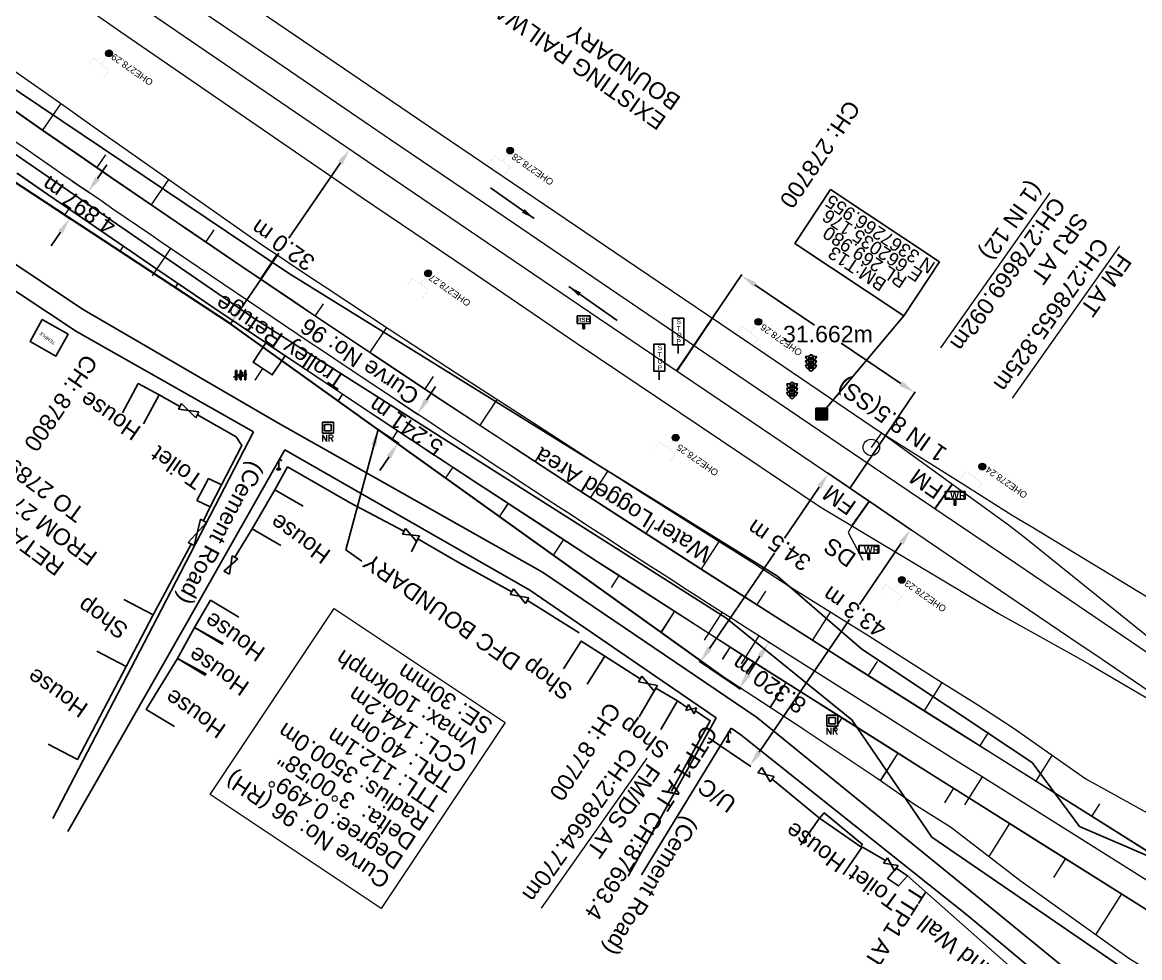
# Model space of a CAD drawing. Header units: metres. Extents: x 644418 to 1306172, y 3366650 to 6747308.
# Drawn here: x 661914.2 to 662083.3, y 3367184.6 to 3367326.2 of the extents above; entities that cross this region are included whole.
import ezdxf
from ezdxf.enums import TextEntityAlignment as Align

# ---------------------------------------------------------------- set-up
doc = ezdxf.new("R2010")
doc.units = ezdxf.units.M
doc.header["$MEASUREMENT"] = 0
doc.linetypes.add('CENTER', pattern=[2, 1.25, -0.25, 0.25, -0.25])
doc.layers.get('Defpoints').update_dxf_attribs({"lineweight": 0})
for name, color, linetype in [('Bench_Mark', 7, 'Continuous'), ('COMMERCIAL_BLD_PUC', 251, 'Continuous'), ('COMPOUND_WALL', 251, 'Continuous'), ('DFCC Boundary', 6, 'CENTER'), ('Gate', 251, 'Continuous'), ('LAMP_POST', 7, 'Continuous'), ('LWR', 251, 'Continuous'), ('NR STONES', 251, 'Continuous'), ('PROPOSED DFCC FORMATION LINE', 187, 'Continuous'), ('RELIGIOUS_PLACE', 251, 'Continuous'), ('RESIDENTIAL_BL_PUC', 251, 'Continuous'), ('RESIDENTIAL_BL_SEMI', 251, 'Continuous'), ('Side Details', 251, 'Continuous'), ('Sign Board', 251, 'Continuous'), ('SIGN_BOARD', 251, 'Continuous'), ('SIGNAL_POST', 8, 'Continuous'), ('SRJ13A', 251, 'Continuous'), ('STOP', 251, 'Continuous'), ('STYLEREMARK', 251, 'Continuous'), ('SUB_ROAD_EDGE', 34, 'Continuous'), ('TOPO_GATE', 251, 'Continuous'), ('TOPO_TEXT', 251, 'Continuous'), ('TRANSFORMER', 251, 'Continuous'), ('Trolley Refuse', 10, 'Continuous'), ('WATER_LOGGED_AREA', 5, 'Continuous')]:
    doc.layers.add(name, color=color, linetype=linetype)
for name, color, linetype, lineweight in [('BOUNDARY DIMENTION', 10, 'Continuous', 0), ('Cardinal_Leader', 10, 'Continuous', 0), ('Existing Chainage', 7, 'Continuous', 0), ('Existing IR Track', 143, 'Continuous', 0), ('Existing Railway Boundary', 7, 'CENTER', 0), ('flow direction', 7, 'Continuous', 0), ('OHE MAST', 8, 'Continuous', 0), ('OHE MAST TEXT', 8, 'Continuous', 0), ('Proposed Chainage', 10, 'Continuous', 0), ('Proposed Curve_Details', 10, 'Continuous', 0), ('PROPOSED DFCC TOE LINE', 239, 'Continuous', 0), ('PROPOSED DFCC TOE SLOPES', 239, 'Continuous', 0), ('PROPOSED DFCC TRACK', 1, 'Continuous', 0), ('PROPOSED RETAINING WALL', 154, 'Continuous', 30), ('Proposed TPTC Chainages', 1, 'Continuous', 0), ("SHAMBU STN. SRJ's", 251, 'Continuous', 0)]:
    doc.layers.add(name, color=color, linetype=linetype, lineweight=lineweight)
doc.styles.add('CUT-FILL', font='cut-fill.shx', dxfattribs={"height": 2})
doc.styles.add('NB', font='swissbo.ttf', dxfattribs={"height": 1.5})
doc.styles.add('spot_lvl', font='romans.shx', dxfattribs={"height": 0.3})
doc.styles.get("Standard").update_dxf_attribs({"font": 'arial.ttf'})
doc.styles.add('Style-Arial', font='arial.ttf')
doc.dimstyles.new('DIM', dxfattribs={"dimtxt": 2.5, "dimasz": 2.5, "dimexe": 0.18, "dimexo": 0.0625, "dimgap": 0.09, "dimtad": 0, "dimtih": 1, "dimtoh": 1, "dimdec": 3, "dimzin": 0, "dimdsep": 46, "dimtxsty": 'Standard', "dimcen": 0.09, "dimadec": 0, "dimazin": 0, "dimtfac": 1, "dimtdec": 3, "dimtofl": 0, "dimtmove": 0, "dimatfit": 3, "dimfxl": 1, "dimtolj": 1, "dimtzin": 0, "dimarcsym": 0})
doc.dimstyles.new('ISO-25', dxfattribs={"dimtxt": 2.5, "dimasz": 2.5, "dimexe": 1.25, "dimexo": 0.625, "dimtad": 1, "dimtxsty": 'Standard', "dimcen": 2.5, "dimadec": 0, "dimazin": 0, "dimtfac": 1, "dimtmove": 0, "dimatfit": 3, "dimfxl": 1, "dimarcsym": 0})
doc.dimstyles.get("Standard").update_dxf_attribs({"dimtxt": 2.5, "dimasz": 2.5, "dimexe": 0.18, "dimexo": 0.0625, "dimgap": 0.09, "dimtad": 0, "dimtih": 1, "dimtoh": 1, "dimdec": 3, "dimzin": 0, "dimdsep": 46, "dimtxsty": 'Standard', "dimcen": 0.09, "dimclrd": 1, "dimclre": 1, "dimclrt": 1, "dimadec": 0, "dimazin": 0, "dimtfac": 1, "dimtdec": 3, "dimtofl": 0, "dimtmove": 0, "dimatfit": 3, "dimfxl": 1, "dimtolj": 1, "dimtzin": 0, "dimarcsym": 0})

# ---------------------------------------------------------------- blocks, each defined once
blk = doc.blocks.new('*D1497')
at = {"color": 1, "lineweight": -2, "transparency": 16777216}
for p, q in [((662013.29, 3367273.5), (662023.13, 3367288.04)), ((662025.1, 3367286.49), (662034.12, 3367280.39)), ((662047.19, 3367271.56), (662038.16, 3367277.66)), ((662039.52, 3367255.76), (662049.36, 3367270.3))]:
    blk.add_line(p, q, dxfattribs=at)
at = {"color": 1, "transparency": 16777216}
for points in [[(662025.33, 3367286.84), (662024.87, 3367286.15), (662023.03, 3367287.89)], [(662047.42, 3367271.9), (662046.95, 3367271.21), (662049.26, 3367270.16)]]:
    blk.add_solid(points, dxfattribs=at)
at = {"layer": 'Defpoints', "color": 0, "transparency": 16777216}
for p in [(662013.26, 3367273.44), (662049.26, 3367270.16), (662039.48, 3367255.71)]:
    blk.add_point(p, dxfattribs=at)
at = {"color": 1, "transparency": 16777216, "insert": (662036.14, 3367279.02), "char_height": 2.5, "attachment_point": 5}
blk.add_mtext('\\A1;31.662m', dxfattribs=at)
blk = doc.blocks.new('GT')
at = {"layer": 'Gate'}
for p, q in [((-0.5, -0.5), (-0.5, 0.5)), ((-0.5, 0.5), (0.5, -0.5)), ((0.5, 0.5), (0.5, -0.5))]:
    blk.add_line(p, q, dxfattribs=at)
blk.add_lwpolyline([(0.5, 0.5), (-0.5, -0.5)], dxfattribs=at)
blk = doc.blocks.new('LP')
for points in [[(0, 0), (0, 1.5)], [(0.25, 1.35), (0.44, 1.35)]]:
    blk.add_lwpolyline(points)
for centre, radius, start, end in [((0.07, 0.99), 0.519, 57.6425, 97.3165), ((0.34, 1.33), 0.094, 11.7012, 168.0476)]:
    blk.add_arc(centre, radius, start, end)
at = {"extrusion": (0, 0, -1)}
blk.add_ellipse((0, 0.01), major_axis=(0.308, 0), ratio=0.400495, dxfattribs=at)
blk.add_ellipse((0.35, 1.36), major_axis=(0.0017, 0.0438), ratio=0.461056, start_param=1.74022, end_param=4.575836)
blk = doc.blocks.new('LWR')
for p, q in [((-1.52, 2.09), (1.54, 2.09)), ((-1.52, 0.92), (-1.52, 2.09)), ((1.54, 2.09), (1.54, 0.92)), ((-1.52, 0.92), (1.54, 0.92))]:
    blk.add_line(p, q)
blk.add_lwpolyline([(-0.13, 0.92), (-0.13, 0), (0.13, 0), (0.13, 0.92)])
at = {"style": 'NB', "width": 1.025371}
blk.add_text('LWR', height=0.988, dxfattribs=at).set_placement((0, 1.5), align=Align.MIDDLE)
blk = doc.blocks.new('RSB')
at = {"layer": 'Sign Board'}
for p, q in [((-0.98, 0.82), (-0.98, 1.98)), ((-0.98, 1.98), (0.98, 1.98)), ((0.98, 1.98), (0.98, 0.82)), ((-0.98, 0.82), (0.98, 0.82)), ((-0.13, 0.82), (-0.13, 0)), ((-0.13, 0), (0.13, 0)), ((0.13, 0.82), (0.13, 0))]:
    blk.add_line(p, q, dxfattribs=at)
at = {"layer": 'Sign Board', "style": 'NB', "width": 1.025371}
blk.add_text('RSB', height=0.65, dxfattribs=at).set_placement((0, 1.4), align=Align.MIDDLE)
blk = doc.blocks.new('SIG')
for color, points in [(1, [(-0.22, 0.42, 0.180295), (-0.01, 0.33, -0.00255), (0.01, 0.33, -0.00255), (0.02, 0.33, 0.180295), (0.23, 0.42, -0.002654), (0.25, 0.44, 0.184495), (0.33, 0.65, 1.000001), (-0.32, 0.65, 0.184495), (-0.24, 0.44, -0.002654)]), (2, [(0.23, -0.23, -0.002654), (0.25, -0.21, 0.184495), (0.33, 0.01, 1.000001), (-0.32, 0.01, 0.184495), (-0.24, -0.21, -0.002654), (-0.22, -0.23, 0.180295), (-0.01, -0.32, -0.00255), (0.01, -0.32, -0.00255), (0.02, -0.32, 0.180295)]), (3, [(0.23, -0.88, -0.002654), (0.25, -0.86, 0.184495), (0.33, -0.64, 1.000001), (-0.32, -0.64, 0.184495), (-0.24, -0.86, -0.002654), (-0.22, -0.88, 0.395599)])]:
    blk.add_hatch(color=color).paths.add_polyline_path(points)
for p, q in [((-0.31, 0.98), (-0.32, -0.9)), ((0.33, -0.9), (0.32, 0.98))]:
    blk.add_line(p, q)
for points in [[(-0.31, 0.98), (-0.81, 0.98, 0.198758), (-0.42, 0.41, 0.003814), (-0.31, 0.39, 0.003814)], [(-0.31, 0.33), (-0.81, 0.33, 0.198758), (-0.42, -0.23, 0.003727), (-0.32, -0.26, 0.003727)], [(0.32, 0.98), (0.82, 0.98, -0.198758), (0.44, 0.41, -0.003814), (0.32, 0.39, -0.003814)], [(0.32, 0.33), (0.82, 0.33, -0.198758), (0.44, -0.23, -0.003727), (0.33, -0.26, -0.003727)], [(-0.32, -0.32), (-0.81, -0.32, 0.198758), (-0.42, -0.88, 0.003639), (-0.32, -0.9)], [(0.33, -0.32), (0.82, -0.32, -0.198758), (0.44, -0.88, -0.003639), (0.33, -0.9)]]:
    blk.add_lwpolyline(points, format="xyb")
for centre, radius, start, end in [((0.01, 0.91), 0.324, 12.4049, 167.5951), ((0.01, 0.81), 0.357, 27.7578, 152.2422), ((0.01, -0.9), 0.324, 181.4572, 358.5428)]:
    blk.add_arc(centre, radius, start, end)
blk = doc.blocks.new('STOP')
at = {"layer": 'SRJ13A'}
blk.add_lwpolyline([(0.84, 5.38), (-0.84, 5.38), (-0.84, 1.32), (0.84, 1.32)], close=True, dxfattribs=at)
blk.add_lwpolyline([(0, 1.32), (0, 0)], dxfattribs=at)
at = {"layer": 'SRJ13A', "style": 'CUT-FILL'}
for s, p in [('S', (-0.25, 4.48)), ('T', (-0.25, 3.44)), ('O', (-0.25, 2.44)), ('P', (-0.25, 1.46))]:
    blk.add_text(s, height=0.739, dxfattribs=at).set_placement(p)
blk = doc.blocks.new('TRF')
blk.add_hatch(color=256).paths.add_polyline_path([(0.22, -0.04), (0.38, 0.42), (-0.98, -0.29), (0.02, 0.04), (-0.18, -0.39), (0.98, 0.09)])
for p, q in [((-0.69, 0.72), (-0.69, -0.72)), ((-0.52, 0.72), (-0.69, 0.72)), ((-0.52, -0.72), (-0.52, 0.72)), ((0, 0.72), (0, -0.72)), ((0.17, 0.72), (0, 0.72)), ((0.17, -0.72), (0.17, 0.72)), ((0.7, 0.72), (0.7, -0.72)), ((0.87, 0.72), (0.7, 0.72)), ((0.87, -0.72), (0.87, 0.72)), ((-0.69, -0.72), (-0.52, -0.72)), ((0, -0.72), (0.17, -0.72)), ((0.7, -0.72), (0.87, -0.72))]:
    blk.add_line(p, q)
blk.add_lwpolyline([(0.22, -0.04), (0.38, 0.42), (-0.98, -0.29), (0.02, 0.04), (-0.18, -0.39), (0.98, 0.09)], close=True)
blk = doc.blocks.new('BM')
blk.add_hatch(color=256).paths.add_polyline_path([(-0.88, 0.88), (-0.88, -0.88), (0.88, -0.88), (0.88, 0.88)])
for p, q in [((0.88, 0.88), (-0.88, 0.88)), ((-0.88, 0.88), (-0.88, -0.88)), ((0.88, -0.88), (0.88, 0.88)), ((-0.88, -0.88), (0.88, -0.88))]:
    blk.add_line(p, q)
blk = doc.blocks.new('OHE MAST')
h = blk.add_hatch(color=256)
edge = h.paths.add_edge_path()
edge.add_arc((0, 0), 0.514, 0, 360)
at = {"const_width": 0.01, "flags": 128}
for points in [[(1.5, 3.5), (1.5, 2), (-1.5, 2), (-1.5, 3.5)], [(0, 2), (0, 0)]]:
    blk.add_lwpolyline(points, dxfattribs=at)
blk.add_circle((0, 0), 0.514)
blk = doc.blocks.new('NR')
for p, q in [((-0.81, 0.84, 100.97), (0.85, 0.84, 100.97)), ((-0.81, -0.81, 100.97), (-0.81, 0.84, 100.97)), ((-0.48, 0.51, 100.97), (0.52, 0.51, 100.97)), ((-0.48, -0.48, 100.97), (-0.48, 0.51, 100.97)), ((0.52, 0.51, 100.97), (0.52, -0.48, 100.97)), ((0.85, 0.84, 100.97), (0.85, -0.81, 100.97)), ((0.85, -0.81, 100.97), (-0.81, -0.81, 100.97)), ((0.52, -0.48, 100.97), (-0.48, -0.48, 100.97))]:
    blk.add_line(p, q)
at = {"style": 'spot_lvl'}
blk.add_text('NR', height=1, dxfattribs=at).set_placement((-0.95, -2.07, -64.16))
blk = doc.blocks.new('*D1608')
at = {"layer": 'BOUNDARY DIMENTION', "color": 0, "lineweight": -2, "transparency": 16777216}
for p, q in [((661975.36, 3367269.01), (661976.74, 3367271.09)), ((661970.98, 3367268.91), (661974.13, 3367266.82)), ((661968.08, 3367264.54), (661971.23, 3367262.46)), ((661969.7, 3367260.47), (661968.31, 3367258.39))]:
    blk.add_line(p, q, dxfattribs=at)
at = {"layer": 'BOUNDARY DIMENTION', "color": 0, "transparency": 16777216}
for points in [[(661975.01, 3367269.24), (661975.71, 3367268.78), (661973.98, 3367266.92)], [(661969.35, 3367260.7), (661970.04, 3367260.24), (661971.08, 3367262.56)]]:
    blk.add_solid(points, dxfattribs=at)
at = {"layer": 'Defpoints', "color": 0, "transparency": 16777216}
for p in [(661970.93, 3367268.94), (661973.98, 3367266.92), (661968.03, 3367264.58)]:
    blk.add_point(p, dxfattribs=at)
at = {"layer": 'BOUNDARY DIMENTION', "color": 0, "transparency": 16777216, "insert": (661972.25, 3367265.07), "char_height": 2.5, "attachment_point": 5, "rotation": 145}
blk.add_mtext('\\A1;5.241 m', dxfattribs=at)
blk = doc.blocks.new('*D1609')
at = {"layer": 'BOUNDARY DIMENTION', "color": 0, "lineweight": -2, "transparency": 16777216}
for p, q in [((661925.54, 3367302.6), (661926.96, 3367304.66)), ((661921.73, 3367302.19), (661924.27, 3367300.44)), ((661918.95, 3367298.15), (661921.5, 3367296.4)), ((661919.93, 3367294.44), (661918.52, 3367292.38))]:
    blk.add_line(p, q, dxfattribs=at)
at = {"layer": 'BOUNDARY DIMENTION', "color": 0, "transparency": 16777216}
for points in [[(661925.2, 3367302.83), (661925.89, 3367302.36), (661924.13, 3367300.54)], [(661919.59, 3367294.68), (661920.28, 3367294.21), (661921.35, 3367296.5)]]:
    blk.add_solid(points, dxfattribs=at)
at = {"layer": 'Defpoints', "color": 0, "transparency": 16777216}
for p in [(661921.68, 3367302.22), (661924.13, 3367300.54), (661918.9, 3367298.19)]:
    blk.add_point(p, dxfattribs=at)
at = {"layer": 'BOUNDARY DIMENTION', "color": 0, "transparency": 16777216, "insert": (661922.74, 3367298.52), "char_height": 2.5, "attachment_point": 5, "rotation": 145}
blk.add_mtext('\\A1;4.897 m', dxfattribs=at)
blk = doc.blocks.new('*D1772')
at = {"layer": 'Defpoints', "color": 0, "linetype": 'Continuous', "ltscale": 0.5, "transparency": 16777216}
for p in [(662042.36, 3367253.75), (662048.66, 3367249.47), (662018.02, 3367217.94)]:
    blk.add_point(p, dxfattribs=at)
at = {"layer": 'DFCC Boundary', "color": 0, "linetype": 'Continuous', "lineweight": -2, "ltscale": 0.5, "transparency": 16777216}
for p, q in [((662042.41, 3367253.72), (662048.81, 3367249.37)), ((662047.25, 3367247.4), (662040.94, 3367238.11)), ((662025.72, 3367215.73), (662039.4, 3367235.85)), ((662018.07, 3367217.91), (662024.46, 3367213.56))]:
    blk.add_line(p, q, dxfattribs=at)
at = {"layer": 'DFCC Boundary', "color": 0, "linetype": 'Continuous', "ltscale": 0.5, "transparency": 16777216}
for points in [[(662046.91, 3367247.64), (662047.6, 3367247.17), (662048.66, 3367249.47)], [(662025.38, 3367215.96), (662026.06, 3367215.49), (662024.31, 3367213.66)]]:
    blk.add_solid(points, dxfattribs=at)
at = {"layer": 'DFCC Boundary', "color": 0, "linetype": 'Continuous', "ltscale": 0.5, "transparency": 16777216, "insert": (662040.17, 3367236.98), "char_height": 2.5, "attachment_point": 5, "rotation": 145}
blk.add_mtext('\\A1;43.3 m', dxfattribs=at)
blk = doc.blocks.new('*D1794')
at = {"layer": 'BOUNDARY DIMENTION', "color": 0, "lineweight": -2, "transparency": 16777216}
for p, q in [((662027.35, 3367232.29), (662027.04, 3367232.49)), ((662024.06, 3367227.48), (662025.85, 3367230.29)), ((662022.89, 3367225.27), (662022.57, 3367225.47))]:
    blk.add_line(p, q, dxfattribs=at)
at = {"layer": 'BOUNDARY DIMENTION', "color": 0, "transparency": 16777216}
for points in [[(662025.49, 3367230.51), (662026.2, 3367230.06), (662027.19, 3367232.39)], [(662023.71, 3367227.71), (662024.42, 3367227.26), (662022.72, 3367225.37)]]:
    blk.add_solid(points, dxfattribs=at)
at = {"layer": 'Defpoints', "color": 0, "transparency": 16777216}
for p in [(662027.19, 3367232.39), (662027.41, 3367232.26), (662022.94, 3367225.24)]:
    blk.add_point(p, dxfattribs=at)
at = {"layer": 'BOUNDARY DIMENTION', "color": 0, "transparency": 16777216, "insert": (662027.24, 3367226.04), "char_height": 2.5, "attachment_point": 5, "rotation": 145}
blk.add_mtext('\\A1;8.320 m', dxfattribs=at)
blk = doc.blocks.new('*D1812')
at = {"layer": 'Defpoints', "color": 0, "linetype": 'Continuous', "ltscale": 0.5, "transparency": 16777216}
for p in [(661963.74, 3367307.01), (661963.74, 3367307.01), (661945.68, 3367280.59)]:
    blk.add_point(p, dxfattribs=at)
at = {"layer": 'DFCC Boundary', "color": 0, "linetype": 'Continuous', "lineweight": -2, "ltscale": 0.5, "transparency": 16777216}
for p, q in [((661963.69, 3367307.04), (661963.59, 3367307.11)), ((661962.33, 3367304.94), (661954.53, 3367293.54)), ((661947.09, 3367282.66), (661952.99, 3367291.28)), ((661945.63, 3367280.63), (661945.53, 3367280.69))]:
    blk.add_line(p, q, dxfattribs=at)
at = {"layer": 'DFCC Boundary', "color": 0, "linetype": 'Continuous', "ltscale": 0.5, "transparency": 16777216}
for points in [[(661961.98, 3367305.18), (661962.67, 3367304.71), (661963.74, 3367307.01)], [(661946.74, 3367282.89), (661947.43, 3367282.42), (661945.68, 3367280.59)]]:
    blk.add_solid(points, dxfattribs=at)
at = {"layer": 'DFCC Boundary', "color": 0, "linetype": 'Continuous', "ltscale": 0.5, "transparency": 16777216, "insert": (661953.62, 3367292.5), "char_height": 2.5, "attachment_point": 5, "rotation": 145}
blk.add_mtext('\\A1;32.0 m', dxfattribs=at)
blk = doc.blocks.new('*D1840')
at = {"layer": 'Defpoints', "color": 0, "linetype": 'Continuous', "ltscale": 0.5, "transparency": 16777216}
for p in [(662036.22, 3367257.93), (662042.34, 3367253.77), (662022.94, 3367225.24)]:
    blk.add_point(p, dxfattribs=at)
at = {"layer": 'DFCC Boundary', "color": 0, "linetype": 'Continuous', "lineweight": -2, "ltscale": 0.5, "transparency": 16777216}
for p, q in [((662042.28, 3367253.8), (662036.07, 3367258.03)), ((662034.81, 3367255.86), (662029.57, 3367248.15)), ((662018.23, 3367231.46), (662028.03, 3367245.89)), ((662022.89, 3367225.27), (662016.67, 3367229.5))]:
    blk.add_line(p, q, dxfattribs=at)
at = {"layer": 'DFCC Boundary', "color": 0, "linetype": 'Continuous', "ltscale": 0.5, "transparency": 16777216}
for points in [[(662034.47, 3367256.09), (662035.16, 3367255.63), (662036.22, 3367257.93)], [(662017.88, 3367231.7), (662018.57, 3367231.23), (662016.82, 3367229.4)]]:
    blk.add_solid(points, dxfattribs=at)
at = {"layer": 'DFCC Boundary', "color": 0, "linetype": 'Continuous', "ltscale": 0.5, "transparency": 16777216, "insert": (662028.73, 3367247.07), "char_height": 2.5, "attachment_point": 5, "rotation": 145}
blk.add_mtext('\\A1;34.5 m', dxfattribs=at)

msp = doc.modelspace()

# ---------------------------------------------------------------- linework, layer by layer
at = {"layer": 'Cardinal_Leader', "lineweight": 0, "flags": 128}
for points in [[(662025.6744, 3367233.357), (662022.9885, 3367229.1396)], [(662059.4949, 3367211.9989), (662056.8332, 3367207.7663)]]:
    msp.add_lwpolyline(points, dxfattribs=at)
at = {"layer": 'COMMERCIAL_BLD_PUC', "linetype": 'Continuous'}
for points in [[(661929.5304, 3367238.8468, 267.287), (661933.966, 3367236.539, 267.287), (661929.889, 3367228.703, 267.196), (661925.4534, 3367231.0108, 267.196)], [(661996.1142, 3367228.3386, 267.444), (661998.8, 3367232.556, 267.444), (662002.374, 3367230.28, 268.14), (661999.6882, 3367226.0626, 268.14)], [(662007.5613, 3367221.0949, 267.923), (662010.077, 3367225.416, 267.923), (662013.344, 3367223.514, 267.84), (662010.8283, 3367219.1929, 267.84)]]:
    msp.add_polyline3d(points, dxfattribs=at)
at = {"layer": 'COMPOUND_WALL', "linetype": 'Continuous'}
for points in [[(661934.877, 3367269.835, 267.725), (661938.03, 3367268.09, 267.712)], [(661940.671, 3367266.812, 267.7), (661946.568, 3367263.486, 267.674), (661947.422, 3367262.158, 267.674), (661944.331, 3367256.2, 267.697)], [(661952.382, 3367255.467, 267.273), (661954.342, 3367258.913, 267.375), (661963.787, 3367253.497, 268.503), (661971.95, 3367249.184, 267.842)], [(661942.59, 3367252.907, 268.703), (661941.61, 3367250.769, 267.218)], [(661946.354, 3367245.241, 267.372), (661948.961, 3367249.537, 267.435)], [(661939.748, 3367247.25, 267.3), (661933.966, 3367236.539, 267.287)], [(661973.071, 3367246.047, 269.084), (661974.061, 3367248.049, 267.54), (661980.312, 3367244.422, 267.302), (661988.3, 3367240.024, 267.362)], [(661990.632, 3367238.701, 267.379), (661998.455, 3367233.791, 267.438)], [(662002.374, 3367230.28, 268.14), (662007.711, 3367226.839, 267.986)], [(662013.344, 3367223.514, 267.84), (662014.821, 3367222.502, 267.809)], [(662016.078, 3367221.988, 267.784), (662018.333, 3367220.512, 267.755), (662012.442, 3367209.845, 267.999)], [(662027.688, 3367211.644, 267.522), (662034.861, 3367205.775, 268.315), (662035.583, 3367206.57, 267.471), (662041.36, 3367201.792, 267.816), (662041.134, 3367201.498, 267.89), (662044.851, 3367199.351, 267.843)], [(662048.211, 3367197.032, 267.363), (662069.66, 3367178.078, 267.416)]]:
    msp.add_polyline3d(points, dxfattribs=at)
at = {"layer": 'Existing Chainage', "color": 0, "linetype": 'Continuous', "lineweight": 13, "flags": 128}
msp.add_lwpolyline([(662018.8581, 3367281.7277), (662013.257, 3367273.4436)], dxfattribs=at)
at = {"layer": 'Existing IR Track', "flags": 128}
for points in [[(661816.4792, 3367403.8641), (661836.7747, 3367389.5578), (661847.8424, 3367381.7754), (661860.7394, 3367372.7075), (661878.8527, 3367359.9837), (661897.8567, 3367346.6346), (661913.2524, 3367335.8647), (661929.1021, 3367324.7772), (661947.1413, 3367312.3966), (661965.5421, 3367299.7704), (661981.6533, 3367288.8364), (661998.0285, 3367277.7232), (662016.9471, 3367265.0079), (662034.9616, 3367252.9006), (662048.5257, 3367244.7804), (662061.9558, 3367236.7478), (662073.6693, 3367230.2238), (662075.7788, 3367229.0217), (662077.2683, 3367228.1588), (662093.6078, 3367218.5597), (662106.8536, 3367210.0218)], [(661842.6539, 3367402.9548), (661856.1072, 3367393.5113), (661868.0062, 3367385.1589), (661887.134, 3367371.7381), (661904.2397, 3367359.7361), (661921.5608, 3367347.6517), (661938.5284, 3367335.817), (661955.5127, 3367324.2425), (661972.7274, 3367312.5113), (661990.0895, 3367300.7625), (662007.142, 3367289.2233), (662025.3596, 3367276.8939), (662044.2741, 3367264.094), (662056.7323, 3367256.2476), (662064.0386, 3367251.6459), (662065.0651, 3367251.0062), (662066.8492, 3367249.938), (662105.844, 3367226.2744)], [(661902.0919, 3367355.248), (661918.7271, 3367343.6283), (661935.1658, 3367332.1461), (661952.6883, 3367320.2307), (661969.9386, 3367308.5006), (661987.2527, 3367296.737), (662004.338, 3367285.1291), (662022.4944, 3367272.8262), (662041.2698, 3367260.104), (662053.5649, 3367251.7939), (662064.5856, 3367244.3453), (662084.7288, 3367230.7027), (662086.9568, 3367229.2172), (662088.3201, 3367228.2939), (662096.7928, 3367222.5096), (662115.9964, 3367209.5214), (662116.7842, 3367208.9886), (662122.4397, 3367205.1199), (662138.7479, 3367194.0279), (662154.3921, 3367183.3875), (662163.3781, 3367177.2445), (662170.8941, 3367172.1063), (662187.6697, 3367160.4205), (662203.3775, 3367149.4776)], [(661899.7773, 3367351.3164), (661916.0846, 3367339.8793), (661932.4864, 3367328.378), (661949.9934, 3367316.4071), (661967.5857, 3367304.3777), (661984.5415, 3367292.8859), (662001.5086, 3367281.3869), (662019.8094, 3367269.0133), (662038.4632, 3367256.4002), (662050.8673, 3367247.968), (662063.3735, 3367239.4664), (662074.3396, 3367232.0433), (662076.6887, 3367230.4986), (662078.4458, 3367229.2835), (662094.0469, 3367218.6677), (662106.8447, 3367210.0279), (662113.2712, 3367205.6549), (662119.6085, 3367201.3426), (662135.9957, 3367190.1234), (662151.9975, 3367179.1679), (662160.566, 3367173.2611), (662168.6598, 3367167.6813), (662184.842, 3367156.4035), (662200.8799, 3367145.2256)], [(662044.2741, 3367264.094), (662063.269, 3367250.2879), (662065.888, 3367248.2709), (662085.909, 3367232.2202), (662087.5804, 3367230.8686), (662089.2359, 3367229.507), (662097.412, 3367223.0578), (662116.802, 3367208.9764)], [(662040.3813, 3367251.014), (662039.1844, 3367249.0147), (662041.437, 3367244.8112)]]:
    msp.add_lwpolyline(points, dxfattribs=at)
at = {"layer": 'Proposed Chainage', "lineweight": 0, "flags": 128}
for points in [[(661933.8554, 3367287.8308), (661936.6684, 3367291.9645)], [(662017.4399, 3367232.6807), (662020.1337, 3367236.893)]]:
    msp.add_lwpolyline(points, dxfattribs=at)
at = {"layer": 'Proposed Curve_Details', "elevation": 268.0191}
msp.add_lwpolyline([(661987.2719, 3367220.2587), (661968.5134, 3367192.1017), (661942.6171, 3367209.354), (661961.3755, 3367237.511)], close=True, dxfattribs=at)
at = {"layer": 'PROPOSED DFCC FORMATION LINE', "lineweight": 0, "flags": 128}
for points in [[(662089.7882, 3367197.3787), (662072.8576, 3367208.0256), (662061.4912, 3367215.1734), (662055.9277, 3367218.6724), (662050.2076, 3367222.2724), (662039.0164, 3367229.3331), (662038.9372, 3367229.3832), (662027.6888, 3367236.52), (662022.154, 3367240.0522), (662017.5722, 3367242.9873), (662007.4779, 3367249.4892), (662005.3536, 3367250.8638), (661997.4059, 3367256.0258), (661988.6153, 3367261.7712), (661987.3565, 3367262.597), (661977.3297, 3367269.2026), (661971.9396, 3367272.774), (661967.3257, 3367275.8426), (661957.3445, 3367282.5169), (661955.327, 3367283.872), (661947.3863, 3367289.2254), (661938.7781, 3367295.0647), (661937.4512, 3367295.9682), (661927.5393, 3367302.745), (661922.2935, 3367306.3518), (661917.6507, 3367309.5558), (661907.7856, 3367316.4005)], [(662089.8148, 3367197.4211), (662072.8843, 3367208.0679), (662061.5178, 3367215.2157), (662055.9543, 3367218.7147), (662050.2343, 3367222.3147), (662039.0431, 3367229.3754), (662038.9639, 3367229.4254), (662027.7156, 3367236.5622), (662022.1809, 3367240.0943), (662017.5992, 3367243.0294), (662007.505, 3367249.5312), (662005.3808, 3367250.9057), (661997.4332, 3367256.0677), (661988.6427, 3367261.813), (661987.384, 3367262.6388), (661977.3573, 3367269.2443), (661971.9673, 3367272.8157), (661967.3534, 3367275.8842), (661957.3723, 3367282.5584), (661955.3549, 3367283.9135), (661947.4143, 3367289.2669), (661938.8063, 3367295.106), (661937.4793, 3367296.0095), (661927.5676, 3367302.7862), (661922.3219, 3367306.393), (661917.6791, 3367309.5969), (661907.8142, 3367316.4415)], [(662085.769, 3367190.9874), (662068.8385, 3367201.6343), (662057.472, 3367208.7821), (662051.9076, 3367212.2817), (662046.1844, 3367215.8837), (662034.9811, 3367222.952), (662034.9018, 3367223.0021), (662023.6331, 3367230.1518), (662018.0864, 3367233.6916), (662013.4947, 3367236.633), (662003.3786, 3367243.149), (662001.2498, 3367244.5265), (661993.2849, 3367249.6997), (661984.4753, 3367255.4575), (661983.2138, 3367256.285), (661973.1653, 3367262.9049), (661967.7636, 3367266.4841), (661963.1397, 3367269.5593), (661953.1369, 3367276.248), (661951.1151, 3367277.606), (661943.1572, 3367282.971), (661934.5305, 3367288.8229), (661933.2007, 3367289.7283), (661923.2674, 3367296.5197), (661918.0103, 3367300.1344), (661913.3574, 3367303.3453)], [(662085.7957, 3367191.0298), (662068.8651, 3367201.6766), (662057.4986, 3367208.8244), (662051.9342, 3367212.324), (662046.211, 3367215.926), (662035.0078, 3367222.9942), (662034.9285, 3367223.0444), (662023.66, 3367230.194), (662018.1133, 3367233.7337), (662013.5217, 3367236.6751), (662003.4057, 3367243.191), (662001.2769, 3367244.5685), (661993.3122, 3367249.7416), (661984.5027, 3367255.4993), (661983.2412, 3367256.3268), (661973.1929, 3367262.9466), (661967.7912, 3367266.5257), (661963.1674, 3367269.6009), (661953.1648, 3367276.2895), (661951.143, 3367277.6475), (661943.1852, 3367283.0125), (661934.5586, 3367288.8642), (661933.2288, 3367289.7696), (661923.2957, 3367296.561), (661918.0386, 3367300.1755), (661913.3859, 3367303.3864)]]:
    msp.add_lwpolyline(points, dxfattribs=at)
at = {"layer": 'PROPOSED DFCC TOE LINE', "lineweight": 0, "flags": 128}
for points in [[(661910.639, 3367320.498), (661920.462, 3367313.6225), (661925.0648, 3367310.3745), (661930.2621, 3367306.7127), (661940.0794, 3367299.8265), (661941.3935, 3367298.9079), (661949.888, 3367292.9252), (661957.8327, 3367287.5997), (661959.8595, 3367286.2641), (661969.8847, 3367279.6838), (661974.5177, 3367276.6572), (661979.9291, 3367273.1336), (661989.9913, 3367266.6113), (661991.2532, 3367265.7941), (662000.0649, 3367260.1075), (662008.0413, 3367255.014), (662010.1751, 3367253.661), (662020.3103, 3367247.2543), (662024.9081, 3367244.3588), (662030.4046, 3367240.7844), (662041.7015, 3367233.7543), (662041.78, 3367233.7033), (662052.9451, 3367226.6194), (662058.6634, 3367223.0211), (662064.1631, 3367219.4222), (662075.1656, 3367211.6957), (662092.7143, 3367202.0318)], [(662109.1872, 3367167.4418), (662098.7382, 3367174.0412), (662081.6985, 3367184.5145), (662065.4067, 3367196.1771), (662054.7058, 3367204.3832), (662049.1507, 3367207.8992), (662043.5949, 3367211.7717), (662032.5496, 3367219.107), (662032.4714, 3367219.1591), (662021.3012, 3367226.4901), (662020.206, 3367227.1949)]]:
    msp.add_lwpolyline(points, dxfattribs=at)
at = {"layer": 'PROPOSED DFCC TOE SLOPES', "linetype": 'Continuous', "lineweight": 0, "flags": 128}
for points in [[(661917.2157, 3367309.8576), (661920.029, 3367313.9256)], [(661925.4395, 3367304.1887), (661926.8102, 3367306.1839)], [(661933.6822, 3367298.545), (661936.3458, 3367302.4454)], [(661921.1877, 3367298.0103), (661920.5594, 3367297.0989)], [(661921.1975, 3367298.0036), (661920.5722, 3367297.0904)], [(661941.9386, 3367292.9208), (661943.2255, 3367294.816)], [(661929.4487, 3367292.3541), (661928.9308, 3367291.5976)], [(661929.4561, 3367292.3491), (661928.9401, 3367291.5915)], [(661950.2108, 3367287.3212), (661952.7142, 3367291.0308)], [(661937.7208, 3367286.7192), (661937.2982, 3367286.0989)], [(661937.7298, 3367286.7131), (661937.3092, 3367286.0917)], [(661958.4989, 3367281.745), (661959.7591, 3367283.6239)], [(661946.0109, 3367281.1074), (661945.667, 3367280.5993)], [(661946.0197, 3367281.1015), (661945.6773, 3367280.5926)], [(661966.8025, 3367276.1924), (661969.3594, 3367280.0286)], [(661950.5448, 3367273.8343), (661949.3606, 3367272.0742)], [(661975.1223, 3367270.6652), (661976.4172, 3367272.6211)], [(661962.6382, 3367269.9547), (661961.9537, 3367268.931)], [(661962.6476, 3367269.9485), (661961.9659, 3367268.9223)], [(661983.4604, 3367265.1637), (661986.0811, 3367269.1459)], [(661970.977, 3367264.4149), (661970.0998, 3367263.0945)], [(661970.9869, 3367264.4083), (661970.1136, 3367263.0847)], [(661991.8121, 3367259.6818), (661993.1351, 3367261.7038)], [(661979.3337, 3367258.9011), (661978.2485, 3367257.2563)], [(661979.3412, 3367258.8961), (661978.2596, 3367257.2483)], [(662000.179, 3367254.2247), (662002.8483, 3367258.3301)], [(661987.7012, 3367253.4088), (661986.4684, 3367251.5307)], [(661987.7103, 3367253.4029), (661986.483, 3367251.5212)], [(662008.5614, 3367248.7913), (662009.9124, 3367250.8822)], [(661996.0862, 3367247.9399), (661994.5465, 3367245.5792)], [(661996.0951, 3367247.9341), (661994.5617, 3367245.5683)], [(662016.9591, 3367243.3822), (662019.6949, 3367247.6434)], [(662004.4865, 3367242.4949), (662003.315, 3367240.6875)], [(662004.4955, 3367242.489), (662003.3292, 3367240.6783)], [(662025.3724, 3367237.9983), (662026.7379, 3367240.1395)], [(662012.9025, 3367237.074), (662010.8547, 3367233.8948)], [(662012.9118, 3367237.0679), (662010.8729, 3367233.8818)], [(662033.8047, 3367232.6396), (662036.5465, 3367236.9623)], [(662021.3348, 3367231.6778), (662020.1542, 3367229.8329)], [(662021.3448, 3367231.6715), (662020.17, 3367229.8228)], [(662042.2485, 3367227.2939), (662043.627, 3367229.4753)], [(662029.7847, 3367226.308), (662027.3695, 3367222.5074)], [(662029.7902, 3367226.3045), (662027.3813, 3367222.4997)], [(662050.7019, 3367221.9614), (662053.4402, 3367226.3078)], [(662038.2393, 3367220.9555), (662036.9853, 3367218.9747)], [(662038.2444, 3367220.9522), (662036.9936, 3367218.9693)], [(662059.1636, 3367216.6372), (662060.513, 3367218.7825)], [(662046.7022, 3367215.6169), (662044.0684, 3367211.4417)], [(662046.7059, 3367215.6145), (662044.0767, 3367211.4359)], [(662067.6284, 3367211.3139), (662070.1039, 3367215.2503)], [(662055.1699, 3367210.289), (662053.775, 3367208.0721)], [(662055.1706, 3367210.2886), (662053.7762, 3367208.0713)], [(662076.0937, 3367205.9905), (662077.3068, 3367207.9195)], [(662063.6358, 3367204.965), (662060.4835, 3367199.9524)], [(662063.6359, 3367204.965), (662060.4837, 3367199.9524)], [(662072.1012, 3367199.6416), (662070.3109, 3367196.7947)], [(662080.5665, 3367194.3182), (662076.6666, 3367188.1166)]]:
    msp.add_lwpolyline(points, dxfattribs=at)
at = {"layer": 'PROPOSED DFCC TRACK', "color": 12, "flags": 128}
msp.add_lwpolyline([(662286.883, 3367069.0054), (662059.4949, 3367211.9989), (662055.2623, 3367214.6608), (662051.0302, 3367217.3233), (662046.7991, 3367219.9874), (662042.5694, 3367222.6538), (662038.3416, 3367225.3232), (662034.1162, 3367227.9963), (662029.8936, 3367230.674), (662025.6744, 3367233.357, -0.01030322), (661905.6426, 3367313.3231), (661901.5414, 3367316.1833), (661897.4438, 3367319.0485), (661893.3493, 3367321.9182), (661889.2573, 3367324.7915), (661885.1674, 3367327.6677), (661881.0791, 3367330.5461), (661876.9918, 3367333.426), (661872.9049, 3367336.3066), (661560.6168, 3367556.4376)], format="xyb", dxfattribs=at)
at = {"layer": 'PROPOSED RETAINING WALL', "flags": 128}
msp.add_lwpolyline([(662020.206, 3367227.1949), (661945.6773, 3367280.5926), (661814.3589, 3367366.8889)], dxfattribs=at)
at = {"layer": 'RELIGIOUS_PLACE', "linetype": 'Continuous'}
msp.add_polyline3d([(661917.2, 3367281.217, 267.329), (661921.107, 3367278.997, 267.366), (661919.257, 3367275.708, 267.359), (661915.3499, 3367277.9281, 267.359)], close=True, dxfattribs=at)
at = {"layer": 'RESIDENTIAL_BL_PUC', "linetype": 'Continuous'}
for points in [[(661929.36, 3367267.1311, 267.739), (661931.735, 3367271.531, 267.739), (661934.877, 3367269.835, 267.725), (661932.502, 3367265.4351, 267.725)], [(661953.292, 3367247.0385, 267.435), (661948.961, 3367249.537, 267.435), (661952.382, 3367255.467, 267.273), (661956.713, 3367252.9685, 267.273)], [(661944.5344, 3367232.0682, 267.896), (661940.237, 3367234.624, 267.896), (661942.679, 3367238.73, 267.411), (661946.9764, 3367236.1742, 267.411)], [(661942.0378, 3367227.5333, 269.348), (661937.659, 3367229.947, 269.348), (661940.237, 3367234.624, 267.896), (661944.6158, 3367232.2103, 267.896)], [(661925.4624, 3367231.0279, 267.196), (661929.889, 3367228.703, 267.196), (661922.511, 3367214.655, 267.035), (661918.0844, 3367216.9799, 267.035)], [(661937.2103, 3367219.6182, 269.742), (661932.943, 3367222.224, 269.742), (661937.659, 3367229.947, 269.348), (661941.9263, 3367227.3412, 269.348)], [(662032.0085, 3367201.6685, 268.315), (662034.861, 3367205.775, 268.315), (662041.286, 3367201.312, 268.437), (662038.4335, 3367197.2055, 268.437)]]:
    msp.add_polyline3d(points, dxfattribs=at)
at = {"layer": 'RESIDENTIAL_BL_SEMI', "linetype": 'Continuous'}
for points in [[(661942.357, 3367257.156, 268.554), (661944.331, 3367256.2, 267.697), (661942.59, 3367252.907, 268.703), (661940.615, 3367253.862, 269.555)], [(662045.14, 3367196.632, 269.171), (662046.497, 3367198.171, 267.857), (662048.211, 3367197.032, 267.363), (662046.828, 3367195.52, 269.185)]]:
    msp.add_polyline3d(points, close=True, dxfattribs=at)
at = {"layer": "SHAMBU STN. SRJ's", "color": 7}
msp.add_line((662044.2741, 3367264.094), (662042.7127, 3367261.8754), dxfattribs=at)
at = {"layer": "SHAMBU STN. SRJ's", "lineweight": 13, "flags": 128}
for points in [[(662053.2577, 3367276.9463), (662069.7875, 3367300.4157)], [(662064.1055, 3367269.3105), (662080.3391, 3367292.3593)], [(661992.7514, 3367192.1111), (662008.7715, 3367214.8605)]]:
    msp.add_lwpolyline(points, dxfattribs=at)
at = {"layer": "SHAMBU STN. SRJ's", "color": 7, "const_width": 0.3, "flags": 128}
for points in [[(662054.968, 3367256.3206), (662052.3565, 3367252.6107)], [(662042.396, 3367253.7267), (662039.7829, 3367250.0143)]]:
    msp.add_lwpolyline(points, dxfattribs=at)
at = {"layer": "SHAMBU STN. SRJ's", "color": 7}
msp.add_circle((662042.7127, 3367261.8754), 1.2487, dxfattribs=at)
at = {"layer": 'STYLEREMARK', "linetype": 'Continuous'}
for p, q in [((662031.1227, 3367292.7207, 303.9782), (662036.5318, 3367300.8928, 303.9782)), ((662036.5318, 3367300.8928, 303.9782), (662053.0426, 3367289.9642, 303.9782)), ((662047.6335, 3367281.7922, 303.9782), (662031.1227, 3367292.7207, 303.9782)), ((662053.0426, 3367289.9642, 303.9782), (662047.6335, 3367281.7922, 303.9782))]:
    msp.add_line(p, q, dxfattribs=at)
at = {"layer": 'STYLEREMARK'}
msp.add_line((662035.176, 3367266.955), (662047.6335, 3367281.7922, 303.9782), dxfattribs=at)
at = {"layer": 'SUB_ROAD_EDGE', "linetype": 'Continuous'}
for points in [[(662176.841, 3367108.946, 266.538), (662158.154, 3367120.512, 266.689), (662122.554, 3367145.527, 267.228), (662086.997, 3367170.811, 267.423), (662059.312, 3367193.422, 267.459), (662025.32, 3367221.029, 267.736), (661992.933, 3367242.991, 267.787), (661952.843, 3367265.573, 267.688), (661923.296, 3367282.787, 267.768), (661885.394, 3367308.14, 267.9), (661853.314, 3367329.6, 268.027), (661810.532, 3367358.333, 268.17), (661752.835, 3367399.2, 267.763), (661746.985, 3367401.864, 267.687), (661740.561, 3367401.649, 267.618), (661731.315, 3367399.696, 267.467), (661725.238, 3367399.993, 267.327), (661721.124, 3367401.244, 267.345), (661686.817, 3367423.462, 267.292), (661645.738, 3367450.623, 267.31), (661596.205, 3367481.922, 267.221), (661547.614, 3367509.425, 267.399), (661522.503, 3367521.18, 267.454)], [(661949.1756, 3367264.2203, 267.6675), (661922.38, 3367279.428, 267.898), (661883.89, 3367304.925, 267.9), (661851.945, 3367326.829, 267.954), (661808.826, 3367356.372, 268.159), (661751.806, 3367396.318, 267.797), (661745.286, 3367398.426, 267.566), (661740.865, 3367398.582, 267.613), (661729.124, 3367396.127, 267.522), (661724.737, 3367396.322, 267.45), (661719.268, 3367398.004, 267.348), (661684.75, 3367421.092, 267.289), (661643.926, 3367447.617, 267.231), (661594.442, 3367479.558, 267.269), (661545.891, 3367506.98, 267.399), (661521.5569, 3367518.2026, 267.452)], [(661949.1756, 3367264.2203, 267.647), (661935.228, 3367237.328, 267.867), (661918.78, 3367205.689, 268.045)], [(661953.9338, 3367261.5195, 267.6248), (661939.092, 3367235.313, 267.892), (661921.074, 3367203.762, 268.125)], [(662019.2452, 3367220.9201, 267.7862), (661991.022, 3367240.272, 267.788), (661953.9338, 3367261.5195, 267.6272)], [(662005.885, 3367196.973, 268.034), (662019.2452, 3367220.9201, 267.7682)], [(662007.901, 3367197.154, 268.018), (662021.4957, 3367219.377, 267.7371)], [(662174.197, 3367105.331, 266.652), (662156, 3367116.586, 266.709), (662120.79, 3367142.695, 267.227), (662085.143, 3367167.83, 267.426), (662057.195, 3367191.129, 267.557), (662022.976, 3367218.362, 267.786), (662021.4957, 3367219.377, 267.7861)]]:
    msp.add_polyline3d(points, dxfattribs=at)
at = {"layer": 'Trolley Refuse'}
msp.add_lwpolyline([(661951.0505, 3367277.7099), (661953.957, 3367275.7598), (661952.0069, 3367272.8534), (661949.1005, 3367274.8034)], close=True, dxfattribs=at)
at = {"layer": 'WATER_LOGGED_AREA', "linetype": 'Continuous'}
msp.add_polyline3d([(661859.065, 3367343.421, 267.134), (661863.76, 3367349.206, 267.739), (661954.452, 3367288.272, 267.552), (662028.521, 3367242.398, 267.351), (662041.254, 3367231.323, 267.22), (662067.041, 3367214.178, 266.442), (662074.254, 3367204.517, 266.696), (662084.693, 3367200.013, 266.923), (662090.691, 3367200.3, 266.73), (662115.936, 3367185.82, 266.394), (662189.687, 3367141.663, 266.949), (662197.26, 3367127.913, 264.986), (662194.687, 3367122.195, 266.451), (662186.829, 3367115.15, 265.569), (662166.971, 3367130.021, 265.223), (662141.917, 3367141.157, 266.458), (662051.885, 3367202.857, 267.369), (662039.739, 3367220.627, 267.282), (662020.696, 3367236.094, 267.394), (661949.407, 3367281.286, 267.494)], close=True, dxfattribs=at)

# ---------------------------------------------------------------- block references
at = {"layer": 'Bench_Mark'}
msp.add_blockref('BM', (662035.176, 3367266.955, 270.223), dxfattribs=at)
at = {"layer": 'LAMP_POST', "linetype": 'Continuous'}
for p in [(661952.988, 3367258.564, 267.754), (662021.046, 3367217.334, 267.876)]:
    msp.add_blockref('LP', p, dxfattribs=at)
at = {"layer": 'LWR', "linetype": 'Continuous'}
for p in [(662055.392, 3367253.138, 269.782), (662042.319, 3367244.926, 269.905)]:
    msp.add_blockref('LWR', p, dxfattribs=at)
at = {"layer": 'NR STONES', "linetype": 'Continuous'}
for p in [(661960.419, 3367264.842, 267.459), (662036.772, 3367220.509, 266.045)]:
    msp.add_blockref('NR', p, dxfattribs=at)
at = {"layer": 'OHE MAST', "color": 2, "rotation": 143.3908318566117}
for p in [(661927.297, 3367321.519), (661988.029, 3367306.808), (661975.609, 3367288.234), (662025.606, 3367280.885), (662013.096, 3367263.354), (662059.52, 3367258.981), (662047.333, 3367241.824)]:
    msp.add_blockref('OHE MAST', p, dxfattribs=at)
at = {"layer": 'SIGN_BOARD', "linetype": 'Continuous'}
msp.add_blockref('RSB', (661999.158, 3367279.804, 268.77), dxfattribs=at)
at = {"layer": 'SIGNAL_POST', "linetype": 'Continuous'}
for p in [(662033.575, 3367274.665, 269.985), (662030.716, 3367270.5, 270.115)]:
    msp.add_blockref('SIG', p, dxfattribs=at)
at = {"layer": 'STOP', "linetype": 'Continuous'}
for p in [(662013.463, 3367276.069, 269.028), (662010.599, 3367272.122, 269.255)]:
    msp.add_blockref('STOP', p, dxfattribs=at)
at = {"layer": 'TOPO_GATE'}
for p, xscale, zscale, rotation in [((661939.3505, 3367267.451), 2.933967450320192, 2.933967450320192, 154), ((661940.679, 3367249.0095), 3.981256710995371, 3.981256710995371, 62), ((661973.0045, 3367248.6175), 2.394069756498844, 2.394069756498844, 152), ((661945.7405, 3367244.072), 2.635940249513239, 2.635940249513239, 62), ((661989.466, 3367239.3625), 2.681147701656497, 2.681147701656497, 150), ((662008.894, 3367226.1275), 2.760957261298622, 2.760957261298622, 329), ((662015.4495, 3367222.245), 1.35802982291384, 1.35802982291384, 158), ((662026.757, 3367212.3395), 2.324204165017983, 2.324204165017983, 143), ((662045.6735, 3367198.7615), 2.026664747725682, 2.026664747725682, 144)]:
    msp.add_blockref('GT', p, dxfattribs=dict(at, xscale=xscale, zscale=zscale, rotation=rotation))
at = {"layer": 'TRANSFORMER', "linetype": 'Continuous'}
msp.add_blockref('TRF', (661947.154, 3367272.806, 268.336), dxfattribs=at)

# ---------------------------------------------------------------- texts
at = {"layer": 'DFCC Boundary', "linetype": 'Continuous', "ltscale": 5}
msp.add_text('DFC BOUNDARY', height=2.5, rotation=145, dxfattribs=at).set_placement((661989.8163, 3367229.9837))
at = {"layer": 'Existing Chainage', "color": 0, "linetype": 'Continuous', "lineweight": 0, "insert": (662029.7153, 3367298.5294), "char_height": 2.5, "attachment_point": 6, "rotation": 235.936206, "line_spacing_factor": 0.6, "style": 'Style-Arial'}
msp.add_mtext('CH: 278700', dxfattribs=at)
at = {"layer": 'Existing Railway Boundary', "linetype": 'Continuous', "ltscale": 5}
for s, p in [('EXISTING RAILWAY', (662011.8379, 3367311.8014)), ('BOUNDARY', (662014.0463, 3367314.7944))]:
    msp.add_text(s, height=2.5, rotation=145, dxfattribs=at).set_placement(p)
at = {"layer": 'OHE MAST TEXT'}
for s, p in [('OHE278.29', (661930.8013, 3367319.0613)), ('OHE278.28', (661991.4427, 3367303.9635)), ('OHE278.27', (661978.8781, 3367285.6423)), ('OHE278.26', (662029.0859, 3367278.1422)), ('OHE278.25', (662016.3962, 3367259.9615)), ('OHE278.24', (662063.1804, 3367256.5688)), ('OHE278.23', (662050.8978, 3367239.3721))]:
    msp.add_text(s, height=1, rotation=145, dxfattribs=at).set_placement(p, align=Align.MIDDLE_CENTER)
at = {"layer": 'Proposed Chainage', "lineweight": 0, "char_height": 2.5, "attachment_point": 4, "line_spacing_factor": 0.6, "style": 'Style-Arial'}
for s, insert, rotation in [('CH: 87800', (661924.6928, 3367275.4956), 235.764135), ('CH: 87700', (662003.8806, 3367222.8574), 237.401157)]:
    msp.add_mtext(s, dxfattribs=dict(at, insert=insert, rotation=rotation))
at = {"layer": 'Proposed Curve_Details', "insert": (661985.6665, 3367220.3267), "char_height": 2.5, "attachment_point": 7, "rotation": 146.328136, "line_spacing_factor": 0.84, "style": 'Style-Arial'}
msp.add_mtext('Curve No: 96 (RH)\\PDegree: 0.499%%D\\PDelta:  3%%D00\'58"\\PRadius: 3500.0m\\PTTL: 112.1m\\PTRL: 40.0m\\PCCL: 144.2m\\PVmax: 100kmph\\PSE: 30mm', dxfattribs=at)
at = {"layer": 'PROPOSED RETAINING WALL', "insert": (661893.0205, 3367256.3239), "char_height": 2.5, "width": 64.065298, "attachment_point": 3, "rotation": 143.786946}
msp.add_mtext('\\PRETAINING WALL \\PFROM 278668.338m \\PTO 278916.437m ', dxfattribs=at)
at = {"layer": 'Proposed TPTC Chainages', "lineweight": 0, "char_height": 2.5, "attachment_point": 4, "line_spacing_factor": 0.6, "style": 'Style-Arial'}
for s, insert, rotation in [('CTP1 AT CH:87693.4', (662018.507, 3367219.3987), 237.508756), ('TTP1 AT CH:87653.4', (662049.9767, 3367195.1645), 237.836172)]:
    msp.add_mtext(s, dxfattribs=dict(at, insert=insert, rotation=rotation))
at = {"layer": 'RELIGIOUS_PLACE'}
msp.add_text('TEMPLE', height=0.5, rotation=144, dxfattribs=at).set_placement((661919.2236, 3367277.8089, 267.329))
at = {"layer": "SHAMBU STN. SRJ's", "color": 7}
for s, p in [('1 IN 8.5(SS)', (662054.376, 3367261.5124)), ('FM', (662053.815, 3367255.9274, 269.782)), ('FM', (662040.6348, 3367253.4792)), ('DS', (662040.6348, 3367245.6011))]:
    msp.add_text(s, height=2.5, rotation=145, dxfattribs=at).set_placement(p)
at = {"layer": "SHAMBU STN. SRJ's", "lineweight": 13, "char_height": 2.5, "attachment_point": 4, "rotation": 234.863671, "line_spacing_factor": 0.648, "style": 'Style-Arial'}
for s, insert, width in [('\\A1;\\pxsm1;SRJ AT \\P{\\A0;CH:278669.092m \\P(1 IN 12)}', (662070.9733, 3367299.5082), 57.615986), ('\\A1;\\pxsm1;FM AT \\P{\\A0;CH:278655.825m}', (662079.5423, 3367291.9389), 57.615986), ('\\A1;\\pxsm1;FM/DS AT \\P{\\A0;CH:278664.770m}', (662008.1917, 3367214.7126), 78.238114)]:
    msp.add_mtext(s, dxfattribs=dict(at, insert=insert, width=width))
at = {"layer": 'Side Details'}
for s, rotation, p in [('House', 144.100313, (661961.0588, 3367246.0874)), ('Shop', 144.100313, (661997.7048, 3367225.4512)), ('Shop', 144.100313, (662012.3721, 3367216.5457)), ('U/C', 144.100313, (662022.5187, 3367208.427)), ('House', 144.100313, (662039.0588, 3367199.4093)), ('Toilet', 144.100313, (662047.2761, 3367193.6898)), ('Compound Wall', 142, (662070.5374, 3367175.955))]:
    msp.add_text(s, height=2.5, rotation=rotation, dxfattribs=at).set_placement(p)
at = {"layer": 'STYLEREMARK'}
for s, p in [('N 3367266.955', (662044.0367, 3367294.158)), ('E 662035.176', (662042.8777, 3367292.4069)), ('RL 269.980', (662041.7186, 3367290.6557)), ('BM:T13', (662040.5595, 3367288.9046))]:
    msp.add_text(s, height=2, rotation=146.499381, dxfattribs=at).set_placement(p, align=Align.MIDDLE_CENTER)
at = {"layer": 'SUB_ROAD_EDGE', "color": 8, "linetype": 'Continuous'}
for rotation, p in [(242, (661948.7218, 3367260.0086)), (238.282838, (662014.5722, 3367206.2744))]:
    msp.add_text('(Cement Road)', height=2.5, rotation=rotation, dxfattribs=at).set_placement(p)
at = {"layer": 'TOPO_TEXT'}
for s, p in [('House', (661932.3352, 3367264.8207)), ('Toilet', (661941.7964, 3367257.3943)), ('Shop', (661930.4229, 3367234.7396)), ('House', (661951.1488, 3367231.342)), ('House', (661948.7463, 3367226.145)), ('House', (661924.3433, 3367222.8665)), ('House', (661945.2085, 3367219.7069))]:
    msp.add_text(s, height=2.5, rotation=145.23402, dxfattribs=at).set_placement(p)
at = {"layer": 'TOPO_TEXT', "color": 5}
msp.add_text('Water Logged Area', height=2.5, rotation=149.086567, dxfattribs=at).set_placement((662018.7223, 3367246.4773))
at = {"layer": 'Trolley Refuse', "style": 'Style-Arial'}
for s, p in [('Trolley Refuge', (661963.3874, 3367272.5627)), ('Curve No: 96', (661974.5, 3367270.2069))]:
    msp.add_text(s, height=2.5, rotation=146.328136, dxfattribs=at).set_placement(p)

# ---------------------------------------------------------------- dimensions: what is measured, and where the dimension line sits
dim = msp.add_aligned_dim(p1=(662013.257, 3367273.4435), p2=(662039.4843, 3367255.7061), distance=17.4433, dimstyle='Standard', override={"dimpost": 'm', "dimfxl": 4})
dim.commit()
dim.dimension.update_dxf_attribs({"geometry": '*D1497', "text_midpoint": (662036.1426, 3367279.024)})
at = {"layer": 'BOUNDARY DIMENTION'}
for base, p1, p2, angle, override, picture, middle in [((661924.1261, 3367300.538), (661918.8991, 3367298.19), (661921.6754, 3367302.2244), 55.466729, {"dimpost": ' m'}, '*D1609', (661922.738, 3367298.5208)), ((661973.9758, 3367266.9228), (661968.0311, 3367264.5767), (661970.9286, 3367268.9443), 56.439832, {"dimpost": ' m', "dimtmove": 2}, '*D1608', (661972.2466, 3367265.0698)), ((662027.1874, 3367232.3949), (662022.9408, 3367225.2355), (662027.4053, 3367232.2564), 57.547977, {"dimpost": ' m', "dimtmove": 2}, '*D1794', (662027.2389, 3367226.0442))]:
    dim = msp.add_linear_dim(base=base, p1=p1, p2=p2, angle=angle, dimstyle='DIM', override=override, dxfattribs=at)
    dim.commit()
    dim.dimension.update_dxf_attribs({"geometry": picture, "text_midpoint": middle, "dimtype": 129, "text_rotation": 145})
at = {"layer": 'DFCC Boundary', "linetype": 'Continuous', "ltscale": 0.5}
for base, p1, p2, angle, picture, middle in [((661963.7395, 3367307.0077), (661945.6773, 3367280.5926), (661963.7395, 3367307.0077), 55.636309, '*D1812', (661953.6198, 3367292.5047)), ((662036.216, 3367257.9279), (662022.9408, 3367225.2355), (662042.3364, 3367253.7672), 55.792392, '*D1840', (662028.7344, 3367247.07)), ((662048.6575, 3367249.4702), (662018.0169, 3367217.942), (662042.3598, 3367253.7513), 55.792392, '*D1772', (662040.1679, 3367236.9818))]:
    dim = msp.add_linear_dim(base=base, p1=p1, p2=p2, angle=angle, dimstyle='DIM', override={"dimdec": 1, "dimpost": ' m', "dimtmove": 2}, dxfattribs=at)
    dim.commit()
    dim.dimension.update_dxf_attribs({"geometry": picture, "text_midpoint": middle, "dimtype": 129, "text_rotation": 145})

# ---------------------------------------------------------------- leaders
at = {"layer": 'DFCC Boundary', "linetype": 'Continuous', "lineweight": 0, "ltscale": 5}
msp.add_leader([(661968.0311, 3367264.5767, 268.503), (661963.1659, 3367246.3646, 268.503), (661965.5717, 3367244.6706, 268.503)], dimstyle='ISO-25', override={"dimtxt": 3, "dimtad": 0, "dimdec": 3, "dimzin": 2, "dimtdec": 3}, dxfattribs=at)
at = {"layer": 'flow direction', "lineweight": 0}
for points in [[(661991.6533, 3367296.529), (661985.0368, 3367301.1778)], [(661996.9242, 3367286.2128), (662004.2156, 3367281.0896)]]:
    msp.add_leader(points, dimstyle='ISO-25', override={"dimtxt": 0.5, "dimasz": 2, "dimtad": 0}, dxfattribs=at)

doc.saveas('drawing.dxf')
